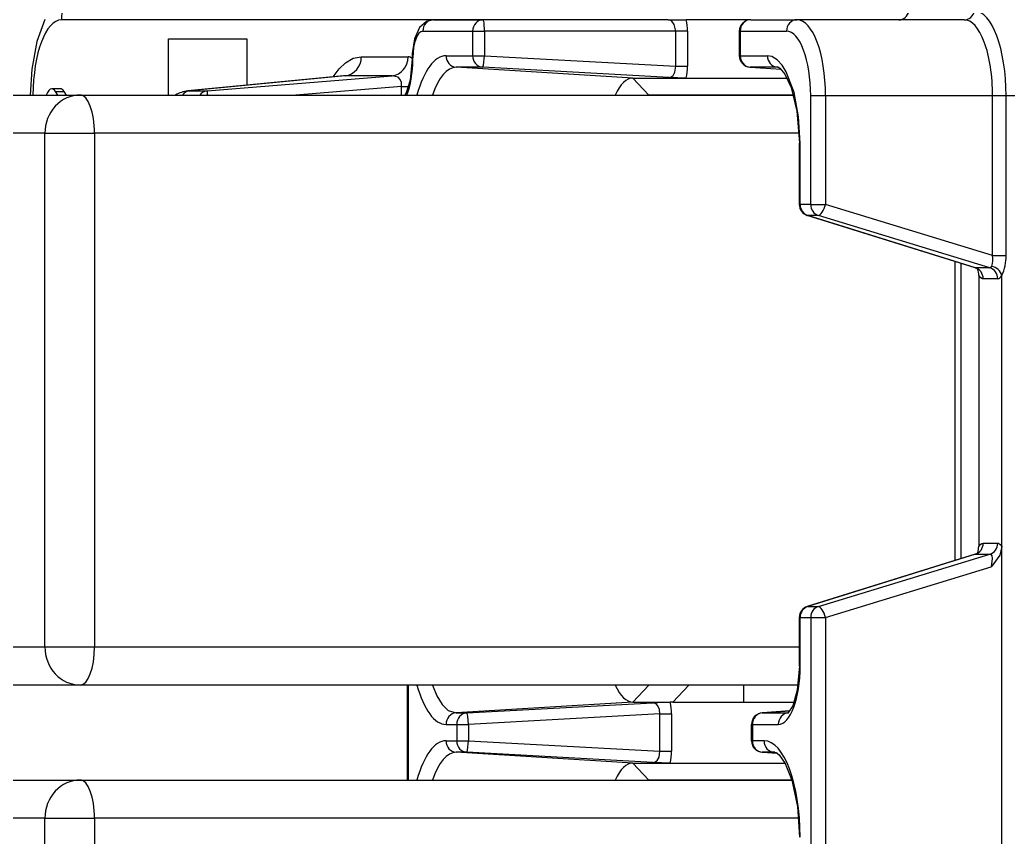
# Model space of a CAD drawing. Header units: inches. Extents: x 47316 to 59086, y 3141 to 11743.
# Drawn here: x 51903.35 to 51913.79, y 9009.59 to 9018.22 of the extents above; entities that cross this region are included whole.
import ezdxf

# ---------------------------------------------------------------- set-up
doc = ezdxf.new("R2010")
doc.units = ezdxf.units.IN
doc.header["$MEASUREMENT"] = 0
doc.layers.add('___SHELL', color=7, linetype='Continuous')

msp = doc.modelspace()

# ---------------------------------------------------------------- linework, layer by layer
at = {"layer": '___SHELL', "color": 0, "linetype": 'ByBlock', "lineweight": -2}
for p, q in [((51903.613, 9018.225), (51903.529, 9017.993)), ((51907.568, 9018.138), (51907.515, 9018.02)), ((51907.642, 9018.203), (51907.568, 9018.138)), ((51907.716, 9018.221), (51907.642, 9018.203)), ((51908.243, 9018.221), (51908.242, 9018.221)), ((51908.243, 9018.22), (51908.243, 9018.221)), ((51908.244, 9018.219), (51908.243, 9018.22)), ((51908.246, 9018.215), (51908.244, 9018.219)), ((51908.251, 9018.188), (51908.246, 9018.215)), ((51908.255, 9018.1), (51908.251, 9018.188)), ((51910.217, 9018.215), (51910.193, 9018.221)), ((51910.233, 9018.205), (51910.217, 9018.215)), ((51910.257, 9018.171), (51910.233, 9018.205)), ((51910.274, 9018.1), (51910.257, 9018.171)), ((51903.529, 9017.993), (51903.474, 9017.7)), ((51907.515, 9018.02), (51907.491, 9017.866)), ((51906.869, 9017.814), (51906.954, 9017.83)), ((51907.491, 9017.866), (51907.49, 9017.819)), ((51908.244, 9017.742), (51908.255, 9017.841)), ((51911.289, 9017.832), (51911.243, 9017.841)), ((51911.345, 9017.798), (51911.289, 9017.832)), ((51906.72, 9017.702), (51906.787, 9017.766)), ((51906.787, 9017.766), (51906.869, 9017.814)), ((51907.49, 9017.807), (51907.469, 9017.584)), ((51908.236, 9017.72), (51908.237, 9017.721)), ((51908.237, 9017.721), (51908.239, 9017.723)), ((51908.239, 9017.723), (51908.244, 9017.742)), ((51910.266, 9017.667), (51910.274, 9017.73)), ((51911.397, 9017.742), (51911.345, 9017.798)), ((51911.355, 9017.72), (51911.359, 9017.719)), ((51911.359, 9017.719), (51911.374, 9017.71)), ((51911.442, 9017.67), (51911.397, 9017.742)), ((51903.474, 9017.7), (51903.458, 9017.426)), ((51906.656, 9017.619), (51906.72, 9017.702)), ((51907.342, 9017.614), (51907.279, 9017.63)), ((51907.366, 9017.591), (51907.342, 9017.614)), ((51910.2, 9017.613), (51910.225, 9017.618)), ((51910.225, 9017.618), (51910.246, 9017.634)), ((51910.246, 9017.634), (51910.266, 9017.667)), ((51911.374, 9017.71), (51911.426, 9017.648)), ((51911.426, 9017.648), (51911.492, 9017.506)), ((51911.524, 9017.452), (51911.442, 9017.67)), ((51907.379, 9017.557), (51907.366, 9017.591)), ((51907.38, 9017.518), (51907.379, 9017.557)), ((51907.469, 9017.584), (51907.427, 9017.448)), ((51911.492, 9017.506), (51911.554, 9017.256)), ((51907.427, 9017.448), (51907.414, 9017.426)), ((51911.572, 9017.195), (51911.524, 9017.452)), ((51911.554, 9017.256), (51911.58, 9016.918)), ((51911.589, 9016.918), (51911.572, 9017.195)), ((51913.497, 9015.496), (51913.475, 9015.523)), ((51913.513, 9015.488), (51913.497, 9015.496)), ((51913.521, 9015.487), (51913.513, 9015.488)), ((51913.475, 9012.66), (51913.495, 9012.685)), ((51913.495, 9012.685), (51913.507, 9012.693)), ((51913.507, 9012.693), (51913.521, 9012.697)), ((51913.674, 9012.697), (51913.684, 9012.695)), ((51913.684, 9012.695), (51913.702, 9012.684)), ((51913.719, 9012.662), (51913.696, 9012.569)), ((51913.702, 9012.684), (51913.719, 9012.662)), ((51913.593, 9012.581), (51913.6, 9012.578)), ((51913.6, 9012.578), (51913.605, 9012.574)), ((51913.605, 9012.574), (51913.611, 9012.562)), ((51913.616, 9012.535), (51913.607, 9012.446)), ((51913.611, 9012.562), (51913.616, 9012.535)), ((51913.696, 9012.569), (51913.624, 9012.466)), ((51913.624, 9012.466), (51913.607, 9012.446)), ((51911.58, 9011.4), (51911.557, 9011.146)), ((51907.706, 9011.199), (51907.752, 9011.086)), ((51911.557, 9011.146), (51911.51, 9010.981)), ((51907.752, 9011.086), (51907.809, 9010.994)), ((51907.809, 9010.994), (51907.873, 9010.931)), ((51907.873, 9010.931), (51907.955, 9010.905)), ((51910.068, 9011.001), (51910.032, 9011.012)), ((51910.087, 9010.98), (51910.068, 9011.001)), ((51910.102, 9010.941), (51910.087, 9010.98)), ((51910.106, 9010.895), (51910.102, 9010.941)), ((51911.51, 9010.981), (51911.458, 9010.903)), ((51908.069, 9010.904), (51908.068, 9010.905)), ((51908.068, 9010.905), (51908.068, 9010.905)), ((51908.07, 9010.903), (51908.069, 9010.904)), ((51908.072, 9010.899), (51908.07, 9010.903)), ((51908.078, 9010.871), (51908.072, 9010.899)), ((51908.087, 9010.784), (51908.078, 9010.871)), ((51908.071, 9010.493), (51908.076, 9010.511)), ((51908.076, 9010.511), (51908.087, 9010.61)), ((51908.068, 9010.49), (51908.069, 9010.49)), ((51908.069, 9010.49), (51908.071, 9010.493)), ((51910.078, 9010.403), (51910.098, 9010.437)), ((51910.098, 9010.437), (51910.106, 9010.5)), ((51911.321, 9010.49), (51911.334, 9010.486)), ((51911.334, 9010.486), (51911.368, 9010.461)), ((51911.368, 9010.461), (51911.431, 9010.371)), ((51910.032, 9010.382), (51910.057, 9010.388)), ((51910.057, 9010.388), (51910.078, 9010.403)), ((51911.431, 9010.371), (51911.501, 9010.196)), ((51911.501, 9010.196), (51911.559, 9009.918)), ((51911.559, 9009.918), (51911.58, 9009.593))]:
    msp.add_line(p, q, dxfattribs=at)
at = {"layer": '___SHELL', "color": 0, "linetype": 'ByBlock', "lineweight": -2, "ltscale": 0.352567}
msp.add_line((51909.453, 9018.221), (51903.788, 9018.221), dxfattribs=at)
at = {"layer": '___SHELL', "color": 0, "linetype": 'ByBlock', "lineweight": -2, "ltscale": 0.032776}
for p, q in [((51907.716, 9018.221), (51908.242, 9018.221)), ((51907.604, 9018.1), (51908.13, 9018.1))]:
    msp.add_line(p, q, dxfattribs=at)
at = {"layer": '___SHELL', "color": 0, "linetype": 'ByBlock', "lineweight": -2, "ltscale": 0.121402}
msp.add_line((51910.193, 9018.221), (51908.242, 9018.221), dxfattribs=at)
at = {"layer": '___SHELL', "color": 0, "linetype": 'ByBlock', "lineweight": -2, "ltscale": 0.006952}
msp.add_line((51910.193, 9018.221), (51910.304, 9018.221), dxfattribs=at)
at = {"layer": '___SHELL', "color": 0, "linetype": 'ByBlock', "lineweight": -2, "ltscale": 0.005054}
msp.add_line((51910.304, 9018.221), (51910.386, 9018.221), dxfattribs=at)
at = {"layer": '___SHELL', "color": 0, "linetype": 'ByBlock', "lineweight": -2, "ltscale": 0.042429}
msp.add_line((51911.067, 9018.221), (51910.386, 9018.221), dxfattribs=at)
at = {"layer": '___SHELL', "color": 0, "linetype": 'ByBlock', "lineweight": -2, "ltscale": 0.030411}
for p, q in [((51911.067, 9018.221), (51911.556, 9018.221)), ((51910.956, 9018.1), (51911.444, 9018.1))]:
    msp.add_line(p, q, dxfattribs=at)
at = {"layer": '___SHELL', "color": 0, "linetype": 'ByBlock', "lineweight": -2, "ltscale": 0.10976}
msp.add_line((51913.32, 9018.221), (51911.556, 9018.221), dxfattribs=at)
at = {"layer": '___SHELL', "color": 0, "linetype": 'ByBlock', "lineweight": -2, "ltscale": 0.007764}
for p, q in [((51908.13, 9018.1), (51908.255, 9018.1)), ((51910.398, 9018.1), (51910.274, 9018.1)), ((51908.13, 9017.841), (51908.255, 9017.841)), ((51910.274, 9017.73), (51910.398, 9017.73)), ((51910.106, 9010.895), (51910.23, 9010.895)), ((51907.962, 9010.784), (51908.087, 9010.784)), ((51907.962, 9010.61), (51908.087, 9010.61)), ((51910.106, 9010.5), (51910.23, 9010.5))]:
    msp.add_line(p, q, dxfattribs=at)
at = {"layer": '___SHELL', "color": 0, "linetype": 'ByBlock', "lineweight": -2, "ltscale": 0.016147}
for p, q in [((51908.13, 9018.1), (51908.13, 9017.841)), ((51908.255, 9018.1), (51908.255, 9017.841)), ((51910.947, 9017.841), (51910.947, 9018.1)), ((51910.956, 9018.1), (51910.956, 9017.841))]:
    msp.add_line(p, q, dxfattribs=at)
at = {"layer": '___SHELL', "color": 0, "linetype": 'ByBlock', "lineweight": -2, "ltscale": 0.125623}
msp.add_line((51910.274, 9018.1), (51908.255, 9018.1), dxfattribs=at)
at = {"layer": '___SHELL', "color": 0, "linetype": 'ByBlock', "lineweight": -2, "ltscale": 0.023029}
for p, q in [((51910.274, 9017.73), (51910.274, 9018.1)), ((51910.398, 9018.1), (51910.398, 9017.73))]:
    msp.add_line(p, q, dxfattribs=at)
at = {"layer": '___SHELL', "color": 0, "linetype": 'ByBlock', "lineweight": -2, "ltscale": 0.000546265}
for p, q in [((51910.956, 9018.1), (51910.947, 9018.1)), ((51907.498, 9017.819), (51907.49, 9017.819)), ((51910.956, 9017.841), (51910.947, 9017.841)), ((51907.49, 9017.807), (51907.498, 9017.807)), ((51911.58, 9016.918), (51911.589, 9016.918)), ((51911.589, 9016.272), (51911.58, 9016.272)), ((51911.589, 9011.912), (51911.58, 9011.912)), ((51911.589, 9011.4), (51911.58, 9011.4)), ((51911.085, 9010.784), (51911.076, 9010.784)), ((51911.085, 9010.61), (51911.076, 9010.61))]:
    msp.add_line(p, q, dxfattribs=at)
at = {"layer": '___SHELL', "color": 0, "linetype": 'ByBlock', "lineweight": -2, "ltscale": 0.036987}
msp.add_line((51904.918, 9017.426), (51904.918, 9018.02), dxfattribs=at)
at = {"layer": '___SHELL', "color": 0, "linetype": 'ByBlock', "lineweight": -2, "ltscale": 0.051511}
msp.add_line((51904.918, 9018.02), (51905.746, 9018.02), dxfattribs=at)
at = {"layer": '___SHELL', "color": 0, "linetype": 'ByBlock', "lineweight": -2, "ltscale": 0.030499}
msp.add_line((51905.746, 9018.02), (51905.746, 9017.53), dxfattribs=at)
at = {"layer": '___SHELL', "color": 0, "linetype": 'ByBlock', "lineweight": -2, "ltscale": 0.030792}
for p, q in [((51906.954, 9017.83), (51907.449, 9017.83)), ((51907.279, 9017.63), (51906.784, 9017.63))]:
    msp.add_line(p, q, dxfattribs=at)
at = {"layer": '___SHELL', "color": 0, "linetype": 'ByBlock', "lineweight": -2, "ltscale": 0.000741577}
for p, q in [((51907.49, 9017.807), (51907.49, 9017.819)), ((51907.498, 9017.807), (51907.498, 9017.819))]:
    msp.add_line(p, q, dxfattribs=at)
at = {"layer": '___SHELL', "color": 0, "linetype": 'ByBlock', "lineweight": -2, "ltscale": 0.017499}
for p, q in [((51907.849, 9017.841), (51908.13, 9017.841)), ((51908.236, 9017.72), (51907.955, 9017.72))]:
    msp.add_line(p, q, dxfattribs=at)
at = {"layer": '___SHELL', "color": 0, "linetype": 'ByBlock', "lineweight": -2, "ltscale": 0.125811}
for p, q in [((51908.255, 9017.841), (51910.274, 9017.73)), ((51910.106, 9010.895), (51908.087, 9010.784)), ((51908.087, 9010.61), (51910.106, 9010.5))]:
    msp.add_line(p, q, dxfattribs=at)
at = {"layer": '___SHELL', "color": 0, "linetype": 'ByBlock', "lineweight": -2, "ltscale": 0.017892}
msp.add_line((51910.956, 9017.841), (51911.243, 9017.841), dxfattribs=at)
at = {"layer": '___SHELL', "color": 0, "linetype": 'ByBlock', "lineweight": -2, "ltscale": 0.116507}
for p, q in [((51909.823, 9017.606), (51907.955, 9017.72)), ((51909.823, 9011.019), (51907.955, 9010.905)), ((51909.823, 9010.376), (51907.955, 9010.49))]:
    msp.add_line(p, q, dxfattribs=at)
at = {"layer": '___SHELL', "color": 0, "linetype": 'ByBlock', "lineweight": -2, "ltscale": 0.122461}
for p, q in [((51910.2, 9017.613), (51908.236, 9017.72)), ((51908.068, 9010.905), (51910.032, 9011.012)), ((51910.032, 9010.382), (51908.068, 9010.49))]:
    msp.add_line(p, q, dxfattribs=at)
at = {"layer": '___SHELL', "color": 0, "linetype": 'ByBlock', "lineweight": -2, "ltscale": 0.020511}
msp.add_line((51911.059, 9017.721), (51911.388, 9017.698), dxfattribs=at)
at = {"layer": '___SHELL', "color": 0, "linetype": 'ByBlock', "lineweight": -2, "ltscale": 0.017896}
msp.add_line((51911.349, 9017.72), (51911.061, 9017.72), dxfattribs=at)
at = {"layer": '___SHELL', "color": 0, "linetype": 'ByBlock', "lineweight": -2, "ltscale": 0.02041}
msp.add_line((51911.061, 9017.72), (51911.388, 9017.698), dxfattribs=at)
at = {"layer": '___SHELL', "color": 0, "linetype": 'ByBlock', "lineweight": -2, "ltscale": 0.000418269}
msp.add_line((51911.355, 9017.72), (51911.349, 9017.72), dxfattribs=at)
at = {"layer": '___SHELL', "color": 0, "linetype": 'ByBlock', "lineweight": -2, "ltscale": 0.000418992}
msp.add_line((51911.355, 9017.72), (51911.349, 9017.72), dxfattribs=at)
at = {"layer": '___SHELL', "color": 0, "linetype": 'ByBlock', "lineweight": -2, "ltscale": 0.102725}
msp.add_line((51906.765, 9017.629), (51905.122, 9017.469), dxfattribs=at)
at = {"layer": '___SHELL', "color": 0, "linetype": 'ByBlock', "lineweight": -2, "ltscale": 0.10267}
msp.add_line((51906.784, 9017.63), (51905.142, 9017.47), dxfattribs=at)
at = {"layer": '___SHELL', "color": 0, "linetype": 'ByBlock', "lineweight": -2, "ltscale": 0.12191}
msp.add_line((51905.326, 9017.47), (51907.279, 9017.63), dxfattribs=at)
at = {"layer": '___SHELL', "color": 0, "linetype": 'ByBlock', "lineweight": -2, "ltscale": 0.001173}
msp.add_line((51906.784, 9017.63), (51906.765, 9017.629), dxfattribs=at)
at = {"layer": '___SHELL', "color": 0, "linetype": 'ByBlock', "lineweight": -2, "ltscale": 0.034955}
msp.add_line((51909.823, 9017.606), (51910.385, 9017.606), dxfattribs=at)
at = {"layer": '___SHELL', "color": 0, "linetype": 'ByBlock', "lineweight": -2, "ltscale": 0.015343}
for p, q in [((51909.991, 9017.426), (51909.823, 9017.606)), ((51909.991, 9010.195), (51909.823, 9010.376))]:
    msp.add_line(p, q, dxfattribs=at)
at = {"layer": '___SHELL', "color": 0, "linetype": 'ByBlock', "lineweight": -2, "ltscale": 0.011463}
for p, q in [((51910.385, 9017.606), (51910.2, 9017.613)), ((51910.217, 9010.376), (51910.032, 9010.382))]:
    msp.add_line(p, q, dxfattribs=at)
at = {"layer": '___SHELL', "color": 0, "linetype": 'ByBlock', "lineweight": -2, "ltscale": 0.066293}
msp.add_line((51910.385, 9017.606), (51911.45, 9017.606), dxfattribs=at)
at = {"layer": '___SHELL', "color": 0, "linetype": 'ByBlock', "lineweight": -2, "ltscale": 0.069785}
msp.add_line((51907.38, 9017.518), (51906.262, 9017.426), dxfattribs=at)
at = {"layer": '___SHELL', "color": 0, "linetype": 'ByBlock', "lineweight": -2, "ltscale": 0.005722}
msp.add_line((51907.38, 9017.426), (51907.38, 9017.518), dxfattribs=at)
at = {"layer": '___SHELL', "color": 0, "linetype": 'ByBlock', "lineweight": -2, "ltscale": 0.004541}
msp.add_line((51907.38, 9017.518), (51907.453, 9017.518), dxfattribs=at)
at = {"layer": '___SHELL', "color": 0, "linetype": 'ByBlock', "lineweight": -2, "ltscale": 0.196671}
msp.add_line((51900.826, 9017.426), (51903.986, 9017.426), dxfattribs=at)
at = {"layer": '___SHELL', "color": 0, "linetype": 'ByBlock', "lineweight": -2, "ltscale": 0.005563}
for p, q in [((51903.775, 9017.493), (51903.685, 9017.493)), ((51903.725, 9017.465), (51903.815, 9017.465))]:
    msp.add_line(p, q, dxfattribs=at)
at = {"layer": '___SHELL', "color": 0, "linetype": 'ByBlock', "lineweight": -2, "ltscale": 0.002916}
msp.add_line((51903.751, 9017.426), (51903.725, 9017.465), dxfattribs=at)
at = {"layer": '___SHELL', "color": 0, "linetype": 'ByBlock', "lineweight": -2, "ltscale": 0.002914}
msp.add_line((51903.84, 9017.426), (51903.815, 9017.465), dxfattribs=at)
at = {"layer": '___SHELL', "color": 0, "linetype": 'ByBlock', "lineweight": -2, "ltscale": 0.468719}
msp.add_line((51903.986, 9017.426), (51911.517, 9017.426), dxfattribs=at)
at = {"layer": '___SHELL', "color": 0, "linetype": 'ByBlock', "lineweight": -2, "ltscale": 0.001228}
msp.add_line((51905.122, 9017.469), (51905.142, 9017.47), dxfattribs=at)
at = {"layer": '___SHELL', "color": 0, "linetype": 'ByBlock', "lineweight": -2, "ltscale": 0.011475}
msp.add_line((51905.142, 9017.47), (51905.326, 9017.47), dxfattribs=at)
at = {"layer": '___SHELL', "color": 0, "linetype": 'ByBlock', "lineweight": -2, "ltscale": 0.09501}
msp.add_line((51911.517, 9017.426), (51909.991, 9017.426), dxfattribs=at)
at = {"layer": '___SHELL', "color": 0, "linetype": 'ByBlock', "lineweight": -2, "ltscale": 0.009763}
for p, q in [((51911.857, 9017.417), (51911.7, 9017.417)), ((51911.7, 9016.272), (51911.857, 9016.272)), ((51911.7, 9011.912), (51911.857, 9011.912))]:
    msp.add_line(p, q, dxfattribs=at)
at = {"layer": '___SHELL', "color": 0, "linetype": 'ByBlock', "lineweight": -2, "ltscale": 0.071313}
for p, q in [((51911.7, 9016.272), (51911.7, 9017.417)), ((51911.857, 9017.417), (51911.857, 9016.272))]:
    msp.add_line(p, q, dxfattribs=at)
at = {"layer": '___SHELL', "color": 0, "linetype": 'ByBlock', "lineweight": -2, "ltscale": 0.109756}
msp.add_line((51913.62, 9017.417), (51911.857, 9017.417), dxfattribs=at)
at = {"layer": '___SHELL', "color": 0, "linetype": 'ByBlock', "lineweight": -2, "ltscale": 0.008926}
for p, q in [((51913.764, 9017.417), (51913.62, 9017.417)), ((51913.62, 9015.733), (51913.764, 9015.733))]:
    msp.add_line(p, q, dxfattribs=at)
at = {"layer": '___SHELL', "color": 0, "linetype": 'ByBlock', "lineweight": -2, "ltscale": 0.104819}
for p, q in [((51913.62, 9015.733), (51913.62, 9017.417)), ((51913.764, 9015.733), (51913.764, 9017.417))]:
    msp.add_line(p, q, dxfattribs=at)
at = {"layer": '___SHELL', "color": 0, "linetype": 'ByBlock', "lineweight": -2, "ltscale": 0.029761}
msp.add_line((51914.242, 9017.417), (51913.764, 9017.417), dxfattribs=at)
at = {"layer": '___SHELL', "color": 0, "linetype": 'ByBlock', "lineweight": -2, "ltscale": 0.196667}
for p, q in [((51903.614, 9017.024), (51900.454, 9017.024)), ((51900.454, 9011.601), (51903.614, 9011.601)), ((51903.986, 9011.199), (51900.826, 9011.199)), ((51900.826, 9010.195), (51903.986, 9010.195)), ((51903.614, 9009.794), (51900.454, 9009.794))]:
    msp.add_line(p, q, dxfattribs=at)
at = {"layer": '___SHELL', "color": 0, "linetype": 'ByBlock', "lineweight": -2, "ltscale": 0.3375}
for p, q in [((51903.614, 9011.601), (51903.614, 9017.024)), ((51904.137, 9017.024), (51904.137, 9011.601)), ((51903.614, 9004.371), (51903.614, 9009.794)), ((51904.137, 9009.794), (51904.137, 9004.371))]:
    msp.add_line(p, q, dxfattribs=at)
at = {"layer": '___SHELL', "color": 0, "linetype": 'ByBlock', "lineweight": -2, "ltscale": 0.032547}
for p, q in [((51903.614, 9017.024), (51904.137, 9017.024)), ((51903.614, 9011.601), (51904.137, 9011.601)), ((51903.614, 9009.794), (51904.137, 9009.794))]:
    msp.add_line(p, q, dxfattribs=at)
at = {"layer": '___SHELL', "color": 0, "linetype": 'ByBlock', "lineweight": -2, "ltscale": 0.463095}
msp.add_line((51911.577, 9017.024), (51904.137, 9017.024), dxfattribs=at)
at = {"layer": '___SHELL', "color": 0, "linetype": 'ByBlock', "lineweight": -2, "ltscale": 0.040256}
for p, q in [((51911.58, 9016.272), (51911.58, 9016.918)), ((51911.589, 9016.272), (51911.589, 9016.918))]:
    msp.add_line(p, q, dxfattribs=at)
at = {"layer": '___SHELL', "color": 0, "linetype": 'ByBlock', "lineweight": -2, "ltscale": 0.006934}
for p, q in [((51911.7, 9016.272), (51911.589, 9016.272)), ((51911.781, 9016.156), (51911.67, 9016.156)), ((51911.67, 9012.028), (51911.781, 9012.028)), ((51911.589, 9011.912), (51911.7, 9011.912))]:
    msp.add_line(p, q, dxfattribs=at)
at = {"layer": '___SHELL', "color": 0, "linetype": 'ByBlock', "lineweight": -2, "ltscale": 0.114757}
msp.add_line((51913.62, 9015.733), (51911.857, 9016.272), dxfattribs=at)
at = {"layer": '___SHELL', "color": 0, "linetype": 'ByBlock', "lineweight": -2, "ltscale": 0.115467}
msp.add_line((51913.435, 9015.603), (51911.664, 9016.156), dxfattribs=at)
at = {"layer": '___SHELL', "color": 0, "linetype": 'ByBlock', "lineweight": -2, "ltscale": 0.115403}
for p, q in [((51913.44, 9015.603), (51911.67, 9016.156)), ((51913.44, 9012.581), (51911.67, 9012.028))]:
    msp.add_line(p, q, dxfattribs=at)
at = {"layer": '___SHELL', "color": 0, "linetype": 'ByBlock', "lineweight": -2, "ltscale": 0.117867}
for p, q in [((51913.593, 9015.603), (51911.781, 9016.156)), ((51911.781, 9012.028), (51913.593, 9012.581))]:
    msp.add_line(p, q, dxfattribs=at)
at = {"layer": '___SHELL', "color": 0, "linetype": 'ByBlock', "lineweight": -2, "ltscale": 0.196384}
msp.add_line((51913.224, 9012.514), (51913.224, 9015.669), dxfattribs=at)
at = {"layer": '___SHELL', "color": 0, "linetype": 'ByBlock', "lineweight": -2, "ltscale": 0.1939}
msp.add_line((51913.288, 9012.534), (51913.288, 9015.649), dxfattribs=at)
at = {"layer": '___SHELL', "color": 0, "linetype": 'ByBlock', "lineweight": -2, "ltscale": 0.000274064}
msp.add_line((51913.436, 9015.603), (51913.44, 9015.603), dxfattribs=at)
at = {"layer": '___SHELL', "color": 0, "linetype": 'ByBlock', "lineweight": -2, "ltscale": 0.009512}
for p, q in [((51913.593, 9015.603), (51913.44, 9015.603)), ((51913.674, 9015.487), (51913.521, 9015.487)), ((51913.521, 9012.697), (51913.674, 9012.697)), ((51913.44, 9012.581), (51913.593, 9012.581))]:
    msp.add_line(p, q, dxfattribs=at)
at = {"layer": '___SHELL', "color": 0, "linetype": 'ByBlock', "lineweight": -2, "ltscale": 0.178207}
msp.add_line((51913.475, 9015.523), (51913.475, 9012.66), dxfattribs=at)
at = {"layer": '___SHELL', "color": 0, "linetype": 'ByBlock', "lineweight": -2, "ltscale": 0.02691}
msp.add_line((51913.719, 9015.088), (51913.719, 9015.52), dxfattribs=at)
at = {"layer": '___SHELL', "color": 0, "linetype": 'ByBlock', "lineweight": -2, "ltscale": 0.150964}
msp.add_line((51913.719, 9012.662), (51913.719, 9015.088), dxfattribs=at)
at = {"layer": '___SHELL', "color": 0, "linetype": 'ByBlock', "lineweight": -2, "ltscale": 0.244574}
msp.add_line((51913.719, 9008.732), (51913.719, 9012.662), dxfattribs=at)
at = {"layer": '___SHELL', "color": 0, "linetype": 'ByBlock', "lineweight": -2, "ltscale": 0.11547}
msp.add_line((51913.435, 9012.58), (51911.664, 9012.027), dxfattribs=at)
at = {"layer": '___SHELL', "color": 0, "linetype": 'ByBlock', "lineweight": -2, "ltscale": 0.000283551}
msp.add_line((51913.435, 9012.58), (51913.44, 9012.581), dxfattribs=at)
at = {"layer": '___SHELL', "color": 0, "linetype": 'ByBlock', "lineweight": -2, "ltscale": 0.113907}
msp.add_line((51911.857, 9011.912), (51913.607, 9012.446), dxfattribs=at)
at = {"layer": '___SHELL', "color": 0, "linetype": 'ByBlock', "lineweight": -2, "ltscale": 0.03183}
for p, q in [((51911.58, 9011.4), (51911.58, 9011.912)), ((51911.589, 9011.4), (51911.589, 9011.912))]:
    msp.add_line(p, q, dxfattribs=at)
at = {"layer": '___SHELL', "color": 0, "linetype": 'ByBlock', "lineweight": -2, "ltscale": 0.151157}
for p, q in [((51911.7, 9011.912), (51911.7, 9009.483)), ((51911.857, 9011.912), (51911.857, 9009.483))]:
    msp.add_line(p, q, dxfattribs=at)
at = {"layer": '___SHELL', "color": 0, "linetype": 'ByBlock', "lineweight": -2, "ltscale": 0.463251}
msp.add_line((51904.137, 9011.601), (51911.58, 9011.601), dxfattribs=at)
at = {"layer": '___SHELL', "color": 0, "linetype": 'ByBlock', "lineweight": -2, "ltscale": 0.471762}
msp.add_line((51911.566, 9011.199), (51903.986, 9011.199), dxfattribs=at)
at = {"layer": '___SHELL', "color": 0, "linetype": 'ByBlock', "lineweight": -2, "ltscale": 0.0625}
for p, q in [((51907.442, 9010.195), (51907.442, 9011.199)), ((51907.451, 9010.195), (51907.451, 9011.199))]:
    msp.add_line(p, q, dxfattribs=at)
at = {"layer": '___SHELL', "color": 0, "linetype": 'ByBlock', "lineweight": -2, "ltscale": 0.015341}
for p, q in [((51909.991, 9011.199), (51909.823, 9011.019)), ((51910.412, 9011.199), (51910.244, 9011.019))]:
    msp.add_line(p, q, dxfattribs=at)
at = {"layer": '___SHELL', "color": 0, "linetype": 'ByBlock', "lineweight": -2, "ltscale": 0.011249}
msp.add_line((51910.989, 9011.199), (51910.989, 9011.019), dxfattribs=at)
at = {"layer": '___SHELL', "color": 0, "linetype": 'ByBlock', "lineweight": -2, "ltscale": 0.024496}
for p, q in [((51909.823, 9011.019), (51910.217, 9011.019)), ((51909.823, 9010.376), (51910.217, 9010.376))]:
    msp.add_line(p, q, dxfattribs=at)
at = {"layer": '___SHELL', "color": 0, "linetype": 'ByBlock', "lineweight": -2, "ltscale": 0.006673}
msp.add_line((51910.032, 9011.012), (51910.14, 9011.017), dxfattribs=at)
at = {"layer": '___SHELL', "color": 0, "linetype": 'ByBlock', "lineweight": -2, "ltscale": 0.004802}
msp.add_line((51910.14, 9011.017), (51910.217, 9011.019), dxfattribs=at)
at = {"layer": '___SHELL', "color": 0, "linetype": 'ByBlock', "lineweight": -2, "ltscale": 0.001727}
msp.add_line((51910.244, 9011.019), (51910.217, 9011.019), dxfattribs=at)
at = {"layer": '___SHELL', "color": 0, "linetype": 'ByBlock', "lineweight": -2, "ltscale": 0.079648}
msp.add_line((51910.244, 9011.019), (51911.524, 9011.019), dxfattribs=at)
at = {"layer": '___SHELL', "color": 0, "linetype": 'ByBlock', "lineweight": -2, "ltscale": 0.00704}
for p, q in [((51907.955, 9010.905), (51908.068, 9010.905)), ((51907.849, 9010.784), (51907.962, 9010.784)), ((51907.849, 9010.61), (51907.962, 9010.61)), ((51908.068, 9010.49), (51907.955, 9010.49))]:
    msp.add_line(p, q, dxfattribs=at)
at = {"layer": '___SHELL', "color": 0, "linetype": 'ByBlock', "lineweight": -2, "ltscale": 0.024588}
for p, q in [((51910.106, 9010.5), (51910.106, 9010.895)), ((51910.23, 9010.895), (51910.23, 9010.5))]:
    msp.add_line(p, q, dxfattribs=at)
at = {"layer": '___SHELL', "color": 0, "linetype": 'ByBlock', "lineweight": -2, "ltscale": 0.018112}
msp.add_line((51911.188, 9010.905), (51911.479, 9010.925), dxfattribs=at)
at = {"layer": '___SHELL', "color": 0, "linetype": 'ByBlock', "lineweight": -2, "ltscale": 0.017987}
msp.add_line((51911.479, 9010.925), (51911.19, 9010.905), dxfattribs=at)
at = {"layer": '___SHELL', "color": 0, "linetype": 'ByBlock', "lineweight": -2, "ltscale": 0.016855}
msp.add_line((51911.19, 9010.905), (51911.461, 9010.905), dxfattribs=at)
at = {"layer": '___SHELL', "color": 0, "linetype": 'ByBlock', "lineweight": -2, "ltscale": 0.010825}
for p, q in [((51907.962, 9010.784), (51907.962, 9010.61)), ((51908.087, 9010.784), (51908.087, 9010.61)), ((51911.076, 9010.61), (51911.076, 9010.784)), ((51911.085, 9010.784), (51911.085, 9010.61))]:
    msp.add_line(p, q, dxfattribs=at)
at = {"layer": '___SHELL', "color": 0, "linetype": 'ByBlock', "lineweight": -2, "ltscale": 0.017001}
msp.add_line((51911.085, 9010.784), (51911.358, 9010.784), dxfattribs=at)
at = {"layer": '___SHELL', "color": 0, "linetype": 'ByBlock', "lineweight": -2, "ltscale": 0.007635}
for p, q in [((51911.207, 9010.61), (51911.085, 9010.61)), ((51911.313, 9010.49), (51911.19, 9010.49))]:
    msp.add_line(p, q, dxfattribs=at)
at = {"layer": '___SHELL', "color": 0, "linetype": 'ByBlock', "lineweight": -2, "ltscale": 0.009786}
msp.add_line((51911.345, 9010.479), (51911.188, 9010.49), dxfattribs=at)
at = {"layer": '___SHELL', "color": 0, "linetype": 'ByBlock', "lineweight": -2, "ltscale": 0.009657}
msp.add_line((51911.19, 9010.49), (51911.345, 9010.479), dxfattribs=at)
at = {"layer": '___SHELL', "color": 0, "linetype": 'ByBlock', "lineweight": -2, "ltscale": 0.000480097}
msp.add_line((51911.321, 9010.49), (51911.313, 9010.49), dxfattribs=at)
at = {"layer": '___SHELL', "color": 0, "linetype": 'ByBlock', "lineweight": -2, "ltscale": 0.075397}
msp.add_line((51910.217, 9010.376), (51911.428, 9010.376), dxfattribs=at)
at = {"layer": '___SHELL', "color": 0, "linetype": 'ByBlock', "lineweight": -2, "ltscale": 0.467706}
msp.add_line((51903.986, 9010.195), (51911.501, 9010.195), dxfattribs=at)
at = {"layer": '___SHELL', "color": 0, "linetype": 'ByBlock', "lineweight": -2, "ltscale": 0.093997}
msp.add_line((51911.501, 9010.195), (51909.991, 9010.195), dxfattribs=at)
at = {"layer": '___SHELL', "color": 0, "linetype": 'ByBlock', "lineweight": -2, "ltscale": 0.462759}
msp.add_line((51911.572, 9009.794), (51904.137, 9009.794), dxfattribs=at)
at = {"layer": '___SHELL', "color": 0, "linetype": 'ByBlock', "lineweight": -2}
for centre, radius, start, end in [((51909.86, 9018.104), 0.539, 359.6032, 12.4831), ((51911.067, 9018.1), 0.121, 90, 180), ((51907.445, 9017.77), 0.0606, 42.6402, 86.5341), ((51911.067, 9017.841), 0.121, 180, 266.0602), ((51909.869, 9017.726), 0.529, 347.0195, 0.4849), ((51905.157, 9017.147), 0.324, 96.1363, 120.6642), ((51905.062, 9017.41), 0.271, 3.3454, 12.7505), ((51911.7, 9016.272), 0.121, 180, 252.6528), ((51913.436, 9015.692), 0.189, 337.7738, 12.4635), ((51913.232, 9015.733), 0.532, 336.435, 0.0365), ((51913.417, 9015.537), 0.0689, 41.4722, 74.27), ((51913.263, 9015.523), 0.212, 0.2257, 17.4229), ((51913.417, 9012.646), 0.0689, 285.6789, 318.5236), ((51913.261, 9012.661), 0.213, 342.5587, 359.6824), ((51911.7, 9011.912), 0.121, 107.3472, 180), ((51909.701, 9010.899), 0.529, 359.5151, 12.9805), ((51911.196, 9010.784), 0.121, 93.9398, 180), ((51911.196, 9010.61), 0.121, 180, 266.0602), ((51909.701, 9010.495), 0.53, 347.0096, 0.4728)]:
    msp.add_arc(centre, radius, start, end, dxfattribs=at)
for centre, major_axis, ratio, start_param, end_param in [((51904.16, 9018.221), (0, 0.402), 0.927184, 6.283185, 7.853982), ((51912.629, 9018.341), (0, 0.121), 0.927184, 3.141593, 4.479521), ((51913.32, 9018.341), (0, 0.121), 0.927184, 3.141593, 4.479521), ((51913.428, 9017.417), (0, 0.896), 0.374607, 4.712389, 6.283185), ((51903.788, 9017.417), (0, 0.803), 0.374607, 0, 1.56051), ((51907.716, 9018.1), (0, -0.121), 0.927184, 3.141593, 4.712389), ((51908.242, 9018.1), (0, -0.121), 0.927184, 3.141593, 4.712389), ((51911.067, 9018.1), (0, -0.121), 0.927184, 3.141593, 4.712389), ((51911.556, 9018.1), (0, -0.121), 0.927184, 3.141593, 4.712389), ((51911.556, 9017.417), (0, 0.803), 0.374607, 4.712389, 6.283185), ((51913.32, 9017.417), (0, -0.803), 0.374607, 1.570796, 3.141593), ((51907.604, 9017.819), (0, 0.281), 0.374607, 0, 1.570796), ((51911.444, 9017.417), (0, 0.683), 0.374607, 4.712389, 6.283185), ((51906.768, 9017.83), (0, -0.201), 0.927184, 0.087266, 1.570796), ((51907.262, 9017.83), (0, -0.201), 0.927184, 0.087266, 1.570796), ((51907.849, 9016.823), (0, 1.018), 0.374607, 0, 0.937213), ((51907.961, 9017.841), (0, -0.121), 0.927184, 4.712389, 6.226642), ((51908.242, 9017.841), (0, 0.121), 0.927184, 1.570796, 3.085049), ((51911.067, 9017.841), (0, 0.121), 0.927184, 1.570796, 3.085049), ((51911.355, 9017.841), (0, -0.121), 0.927184, 4.712389, 6.226642), ((51907.303, 9017.807), (0, 0.522), 0.374607, 3.893227, 4.712389), ((51907.955, 9016.823), (0, 0.897), 0.374607, 0, 0.834638), ((51909.823, 9016.823), (0, 0.783), 0.374607, 0, 0.692482), ((51903.986, 9017.024), (0, -0.402), 0.927184, 3.141592, 4.712389), ((51903.685, 9017.281), (0, 0.212), 0.374607, 6.283185, 7.105221), ((51903.685, 9017.281), (0, 0.212), 0.374607, 5.759587, 6.283185), ((51903.775, 9017.281), (0, 0.212), 0.374607, 5.759587, 6.283185), ((51903.986, 9017.024), (0, -0.402), 0.374607, 1.570796, 3.141593), ((51905.152, 9017.35), (0, -0.121), 0.927184, 3.228859, 4.031056), ((51905.336, 9017.35), (0, -0.121), 0.927184, 3.228859, 4.031052), ((51911.7, 9016.272), (0, 0.121), 0.927184, 1.570796, 2.865787), ((51911.812, 9016.272), (0, 0.121), 0.927184, 1.570796, 2.865787), ((51911.812, 9016.272), (0.035, 0.115), 0.360449, 3.251177, 4.821974), ((51911.7, 9016.272), (0.036, 0.115), 0.410339, 3.141638, 3.253693), ((51913.409, 9015.487), (0, 0.121), 0.927184, 4.712389, 6.007379), ((51913.57, 9015.714), (-0.026, 0.111), 0.349351, 3.058768, 3.636577), ((51913.562, 9015.487), (0, 0.121), 0.927184, 4.712389, 6.007379), ((51913.607, 9015.52), (-0.102, 0.064), 0.795044, 3.80728, 5.139996), ((51913.678, 9015.692), (0.005, 0.205), 0.395082, 3.151623, 3.73024), ((51913.409, 9012.697), (0, -0.121), 0.927184, 0.275806, 1.570796), ((51913.562, 9012.697), (0, -0.121), 0.927184, 0.275806, 1.570796), ((51911.7, 9011.912), (0, -0.121), 0.927184, 3.417399, 4.712389), ((51911.7, 9011.912), (-0.036, 0.115), 0.410339, 6.171085, 6.28314), ((51911.812, 9011.912), (0, -0.121), 0.927184, 3.417399, 4.712389), ((51911.812, 9011.912), (-0.035, 0.115), 0.360449, 4.602804, 6.173601), ((51903.986, 9011.601), (0, 0.402), 0.927184, 1.570796, 3.141592), ((51903.986, 9011.601), (0, -0.402), 0.374607, 0, 1.570796), ((51911.358, 9011.4), (0, 0.616), 0.374607, 3.141593, 4.712389), ((51907.849, 9011.802), (0, 1.018), 0.374607, 2.204411, 3.141593), ((51909.823, 9011.802), (0, 0.783), 0.374607, 2.44916, 3.141593), ((51907.961, 9010.784), (0, 0.121), 0.927184, 0.056543, 1.570796), ((51908.074, 9010.784), (0, -0.121), 0.927184, 3.198136, 4.712389), ((51911.196, 9010.784), (0, -0.121), 0.927184, 3.198136, 4.712389), ((51911.47, 9010.784), (0, 0.121), 0.927184, 0.056543, 1.570796), ((51907.849, 9009.593), (0, 1.018), 0.374607, 0, 0.937213), ((51907.961, 9010.61), (0, -0.121), 0.927184, 4.712389, 6.226642), ((51908.074, 9010.61), (0, 0.121), 0.927184, 1.570796, 3.085049), ((51911.196, 9010.61), (0, 0.121), 0.927184, 1.570796, 3.085049), ((51911.319, 9010.61), (0, -0.121), 0.927184, 4.712389, 6.226642), ((51911.207, 9009.593), (0, 1.018), 0.374607, 4.712389, 6.283185), ((51907.955, 9009.593), (0, 0.897), 0.374607, 0, 0.834638), ((51911.313, 9009.593), (0, 0.897), 0.374607, 6.260238, 6.283185), ((51909.823, 9009.593), (0, 0.783), 0.374607, 0, 0.692482), ((51903.986, 9009.794), (0, -0.402), 0.927184, 3.141592, 4.712389), ((51903.986, 9009.794), (0, -0.402), 0.374607, 1.570796, 3.141593)]:
    msp.add_ellipse(centre, major_axis=major_axis, ratio=ratio, start_param=start_param, end_param=end_param, dxfattribs=at)

doc.saveas('drawing.dxf')
